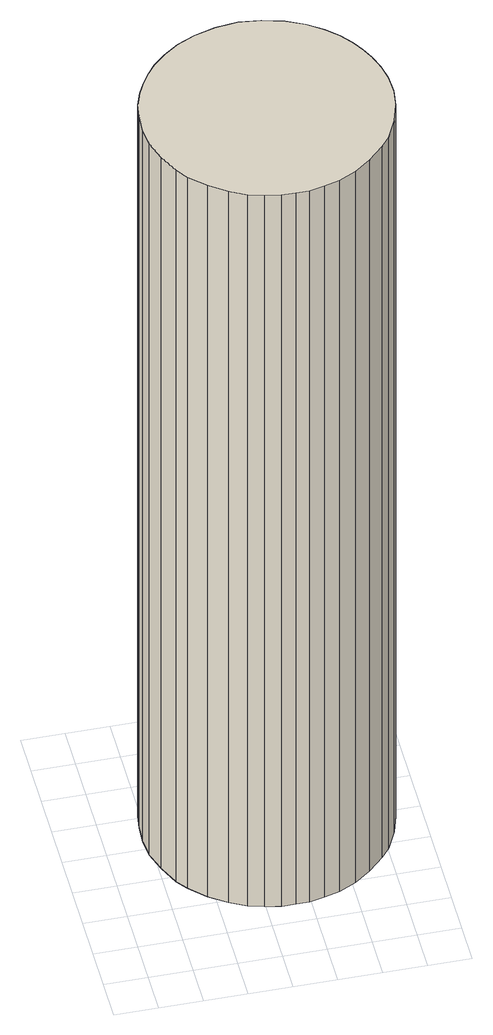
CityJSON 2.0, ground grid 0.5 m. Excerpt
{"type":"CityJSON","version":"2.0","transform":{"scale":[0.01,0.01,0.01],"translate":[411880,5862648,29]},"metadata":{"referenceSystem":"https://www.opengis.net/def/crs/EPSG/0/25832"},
"CityObjects":{
"building1":{"type":"Building","attributes":{"Gemeindeschluessel":"03454042","AbsoluteHoehe":"29.322","MittlereTraufHoehe":"39.877","Firsthoehe":"39.877","function":"51003_1201","roofType":"1000","measuredHeight":10.55},"address":[{"country":"Germany","locality":"Rastdorf"}],"geometry":[{"type":"MultiSurface","lod":"1","boundaries":[[[0,1,2,3,4,5,6,7,8,9,10,11,12,13,14,15,16,17,18,19,20,21,22,23,24,25,26,27,28,29,30,31,32,33,34,35,36,37,38,39,40,41]],[[42,43,44,45,46,47,48,49,50,51,52,53,54,55,56,57,58,59,60,61,62,63,64,65,66,67,68,69,70,71,72,73,74,75,76,77,78,79,80,81,82,83]],[[42,83,41,40]],[[43,42,40,39]],[[44,43,39,38]],[[45,44,38,37]],[[46,45,37,36]],[[47,46,36,35]],[[48,47,35,34]],[[49,48,34,33]],[[50,49,33,32]],[[51,50,32,31]],[[52,51,31,30]],[[53,52,30,29]],[[54,53,29,28]],[[55,54,28,27]],[[56,55,27,26]],[[57,56,26,25]],[[58,57,25,24]],[[59,58,24,23]],[[60,59,23,22]],[[61,60,22,21]],[[62,61,21,20]],[[63,62,20,19]],[[64,63,19,18]],[[65,64,18,17]],[[66,65,17,16]],[[67,66,16,15]],[[68,67,15,14]],[[69,68,14,13]],[[70,69,13,12]],[[71,70,12,11]],[[72,71,11,10]],[[73,72,10,9]],[[74,73,9,8]],[[75,74,8,7]],[[76,75,7,6]],[[77,76,6,5]],[[78,77,5,4]],[[79,78,4,3]],[[80,79,3,2]],[[81,80,2,1]],[[82,81,1,0]],[[83,82,0,41]]]}]}
},
"vertices":[
[64,142,1088],[74,129,1088],[92,111,1088],[112,97,1088],[131,87,1088],[149,82,1088],[167,78,1088],[183,78,1088],[198,78,1088],[216,82,1088],[234,87,1088],[254,97,1088],[273,111,1088],[291,129,1088],[301,142,1088],[313,166,1088],[320,190,1088],[323,213,1088],[322,235,1088],[318,254,1088],[312,271,1088],[305,285,1088],[297,298,1088],[286,312,1088],[272,325,1088],[254,338,1088],[233,348,1088],[208,355,1088],[183,358,1088],[157,355,1088],[132,348,1088],[111,338,1088],[93,325,1088],[79,312,1088],[68,298,1088],[60,285,1088],[53,271,1088],[47,254,1088],[44,235,1088],[43,213,1088],[45,190,1088],[53,166,1088],[45,190,32],[43,213,32],[44,235,32],[47,254,32],[53,271,32],[60,285,32],[68,298,32],[79,312,32],[93,325,32],[111,338,32],[132,348,32],[157,355,32],[183,358,32],[208,355,32],[233,348,32],[254,338,32],[272,325,32],[286,312,32],[297,298,32],[305,285,32],[312,271,32],[318,254,32],[322,235,32],[323,213,32],[320,190,32],[313,166,32],[301,142,32],[291,129,32],[273,111,32],[254,97,32],[234,87,32],[216,82,32],[198,78,32],[183,78,32],[167,78,32],[149,82,32],[131,87,32],[112,97,32],[92,111,32],[74,129,32],[64,142,32],[53,166,32]
]}
